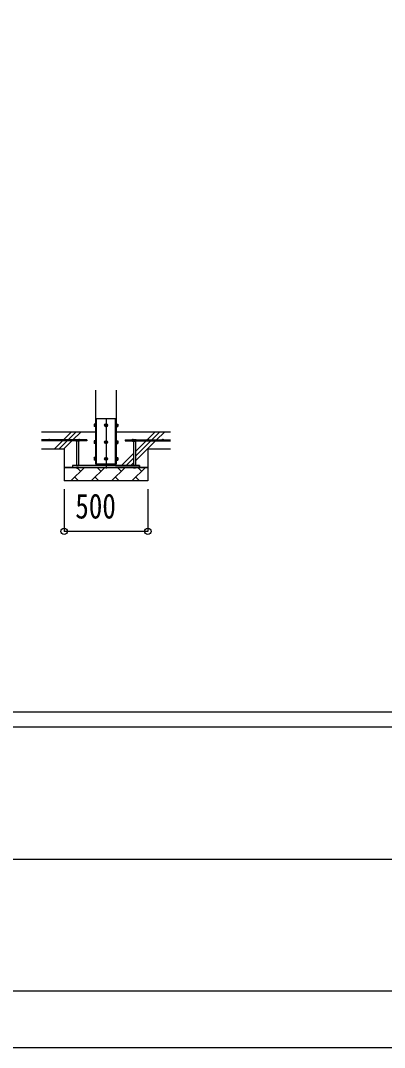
# Model space of a CAD drawing. Units: millimetres, scale not verified. Extents: x -18922 to 18922, y -13365 to 13365.
# Drawn here: x -3101 to -926, y -13365 to -7234 of the extents above; entities that cross this region are included whole.
import ezdxf
from ezdxf.enums import TextEntityAlignment as Align

# ---------------------------------------------------------------- set-up
doc = ezdxf.new("R2010")
doc.units = ezdxf.units.MM
doc.header["$LTSCALE"] = 70
for name, color, linetype in [('0-3_YKK_11', 7, 'Continuous'), ('0-4_YKK_12', 2, 'Continuous'), ('0-5_YKK_13', 4, 'Continuous'), ('0-6_YKK_A1', 4, 'Continuous'), ('0-7_YKK_D', 6, 'Continuous'), ('0-8_YKK_ZWAK', 7, 'Continuous')]:
    doc.layers.add(name, color=color, linetype=linetype)
doc.styles.add('ＭＳ ゴシック', font='')
doc.styles.get('ＭＳ ゴシック').set_extended_font_data('MS Gothic')

msp = doc.modelspace()

# ---------------------------------------------------------------- linework, layer by layer
at = {"layer": '0-3_YKK_11'}
for p, q in [((-2839.98, -9902.42), (-2789.98, -9902.42)), ((-2339.98, -9902.42), (-2389.98, -9902.42))]:
    msp.add_line(p, q, dxfattribs=at)
at = {"layer": '0-4_YKK_12'}
msp.add_line((-2589.98, -9607.92), (-2589.98, -9907.92), dxfattribs=at)
at = {"layer": '0-5_YKK_13'}
for p, q in [((-2645.98, -9610.42), (-2533.98, -9610.42)), ((-2533.98, -9880.42), (-2533.98, -9610.42)), ((-2660.68, -9643.93), (-2660.1, -9642.93)), ((-2660.68, -9643.93), (-2660.68, -9656.92)), ((-2660.68, -9656.92), (-2660.1, -9657.93)), ((-2655.18, -9642.93), (-2660.1, -9642.93)), ((-2655.18, -9646.67), (-2660.1, -9646.67)), ((-2655.18, -9654.18), (-2660.1, -9654.18)), ((-2655.18, -9657.93), (-2660.1, -9657.93)), ((-2655.18, -9642.93), (-2655.18, -9657.93)), ((-2653.58, -9643.38), (-2655.18, -9643.38)), ((-2655.18, -9649.92), (-2655.18, -9643.38)), ((-2655.18, -9649.92), (-2653.58, -9649.92)), ((-2655.18, -9650.92), (-2653.58, -9650.92)), ((-2655.18, -9657.47), (-2655.18, -9650.92)), ((-2655.18, -9657.47), (-2653.58, -9657.47)), ((-2653.58, -9649.92), (-2653.58, -9643.38)), ((-2653.58, -9657.47), (-2653.58, -9650.92)), ((-2526.38, -9643.37), (-2524.78, -9643.37)), ((-2526.38, -9649.92), (-2526.38, -9643.37)), ((-2524.78, -9649.92), (-2526.38, -9649.92)), ((-2524.78, -9650.92), (-2526.38, -9650.92)), ((-2526.38, -9657.47), (-2526.38, -9650.92)), ((-2524.78, -9657.47), (-2526.38, -9657.47)), ((-2524.78, -9642.92), (-2519.86, -9642.92)), ((-2524.78, -9642.92), (-2524.78, -9657.93)), ((-2524.78, -9649.92), (-2524.78, -9643.37)), ((-2524.78, -9646.67), (-2519.86, -9646.67)), ((-2524.78, -9657.47), (-2524.78, -9650.92)), ((-2524.78, -9654.18), (-2519.86, -9654.18)), ((-2524.78, -9657.93), (-2519.86, -9657.93)), ((-2519.28, -9643.92), (-2519.86, -9642.92)), ((-2519.28, -9656.92), (-2519.86, -9657.93)), ((-2519.28, -9643.92), (-2519.28, -9656.92)), ((-2769.48, -9737.92), (-2770.95, -9738.77)), ((-2769.48, -9737.92), (-2750.48, -9737.92)), ((-2765.98, -9745.92), (-2765.98, -9890.42)), ((-2765.47, -9745.92), (-2765.47, -9738.77)), ((-2754.5, -9745.92), (-2754.5, -9738.77)), ((-2753.98, -9745.92), (-2753.98, -9890.42)), ((-2750.48, -9737.92), (-2749.01, -9738.77)), ((-2749.01, -9745.92), (-2749.01, -9738.77)), ((-2660.68, -9743.93), (-2660.1, -9742.93)), ((-2660.68, -9743.93), (-2660.68, -9756.92)), ((-2655.18, -9742.93), (-2660.1, -9742.93)), ((-2655.18, -9746.67), (-2660.1, -9746.67)), ((-2655.18, -9742.93), (-2655.18, -9757.93)), ((-2653.58, -9743.38), (-2655.18, -9743.38)), ((-2655.18, -9749.92), (-2655.18, -9743.38)), ((-2653.58, -9749.92), (-2653.58, -9743.38)), ((-2526.38, -9743.37), (-2524.78, -9743.37)), ((-2526.38, -9749.92), (-2526.38, -9743.37)), ((-2524.78, -9742.92), (-2519.86, -9742.92)), ((-2524.78, -9742.92), (-2524.78, -9757.93)), ((-2524.78, -9749.92), (-2524.78, -9743.37)), ((-2524.78, -9746.67), (-2519.86, -9746.67)), ((-2519.28, -9743.92), (-2519.86, -9742.92)), ((-2519.28, -9743.92), (-2519.28, -9756.92)), ((-2429.48, -9737.92), (-2430.95, -9738.77)), ((-2430.95, -9745.92), (-2430.95, -9738.77)), ((-2410.48, -9737.92), (-2429.48, -9737.92)), ((-2425.98, -9745.92), (-2425.98, -9890.42)), ((-2425.47, -9745.92), (-2425.47, -9738.77)), ((-2414.5, -9745.92), (-2414.5, -9738.77)), ((-2413.98, -9745.92), (-2413.98, -9890.42)), ((-2410.48, -9737.92), (-2409.01, -9738.77)), ((-2660.68, -9756.92), (-2660.1, -9757.93)), ((-2655.18, -9754.18), (-2660.1, -9754.18)), ((-2655.18, -9757.93), (-2660.1, -9757.93)), ((-2655.18, -9749.92), (-2653.58, -9749.92)), ((-2655.18, -9750.92), (-2653.58, -9750.92)), ((-2655.18, -9757.47), (-2655.18, -9750.92)), ((-2655.18, -9757.47), (-2653.58, -9757.47)), ((-2653.58, -9757.47), (-2653.58, -9750.92)), ((-2524.78, -9749.92), (-2526.38, -9749.92)), ((-2524.78, -9750.92), (-2526.38, -9750.92)), ((-2526.38, -9757.47), (-2526.38, -9750.92)), ((-2524.78, -9757.47), (-2526.38, -9757.47)), ((-2524.78, -9757.47), (-2524.78, -9750.92)), ((-2524.78, -9754.18), (-2519.86, -9754.18)), ((-2524.78, -9757.93), (-2519.86, -9757.93)), ((-2519.28, -9756.92), (-2519.86, -9757.93)), ((-2660.68, -9843.93), (-2660.1, -9842.93)), ((-2660.68, -9843.93), (-2660.68, -9856.92)), ((-2660.68, -9856.92), (-2660.1, -9857.93)), ((-2655.18, -9842.93), (-2660.1, -9842.93)), ((-2655.18, -9846.67), (-2660.1, -9846.67)), ((-2655.18, -9854.18), (-2660.1, -9854.18)), ((-2655.18, -9857.93), (-2660.1, -9857.93)), ((-2655.18, -9842.93), (-2655.18, -9857.93)), ((-2653.58, -9843.38), (-2655.18, -9843.38)), ((-2655.18, -9849.92), (-2655.18, -9843.38)), ((-2655.18, -9849.92), (-2653.58, -9849.92)), ((-2655.18, -9850.92), (-2653.58, -9850.92)), ((-2655.18, -9857.47), (-2655.18, -9850.92)), ((-2655.18, -9857.47), (-2653.58, -9857.47)), ((-2653.58, -9849.92), (-2653.58, -9843.38)), ((-2653.58, -9857.47), (-2653.58, -9850.92)), ((-2526.38, -9843.37), (-2524.78, -9843.37)), ((-2526.38, -9849.92), (-2526.38, -9843.37)), ((-2524.78, -9849.92), (-2526.38, -9849.92)), ((-2524.78, -9850.92), (-2526.38, -9850.92)), ((-2526.38, -9857.47), (-2526.38, -9850.92)), ((-2524.78, -9857.47), (-2526.38, -9857.47)), ((-2524.78, -9842.92), (-2519.86, -9842.92)), ((-2524.78, -9842.92), (-2524.78, -9857.93)), ((-2524.78, -9849.92), (-2524.78, -9843.37)), ((-2524.78, -9846.67), (-2519.86, -9846.67)), ((-2524.78, -9857.47), (-2524.78, -9850.92)), ((-2524.78, -9854.18), (-2519.86, -9854.18)), ((-2524.78, -9857.93), (-2519.86, -9857.93)), ((-2519.28, -9843.92), (-2519.86, -9842.92)), ((-2519.28, -9856.92), (-2519.86, -9857.93)), ((-2519.28, -9843.92), (-2519.28, -9856.92)), ((-2765.98, -9890.42), (-2753.98, -9890.42)), ((-2765.98, -9903.92), (-2753.98, -9903.92)), ((-2533.98, -9890.42), (-2533.98, -9880.42)), ((-2413.98, -9890.42), (-2425.98, -9890.42)), ((-2413.98, -9903.92), (-2425.98, -9903.92))]:
    msp.add_line(p, q, dxfattribs=at)
for points in [[(-2645.98, -9890.42), (-2645.98, -9880.42), (-2645.98, -9610.42)], [(-2652.48, -9641.92), (-2653.58, -9641.92), (-2653.58, -9658.92), (-2652.48, -9658.92)], [(-2527.48, -9641.92), (-2526.38, -9641.92), (-2526.38, -9658.92), (-2527.48, -9658.92)], [(-2749.01, -9745.92), (-2770.95, -9745.92), (-2770.95, -9738.77)], [(-2652.48, -9741.92), (-2653.58, -9741.92), (-2653.58, -9758.92), (-2652.48, -9758.92)], [(-2527.48, -9741.92), (-2526.38, -9741.92), (-2526.38, -9758.92), (-2527.48, -9758.92)], [(-2430.95, -9745.92), (-2409.01, -9745.92), (-2409.01, -9738.77)], [(-2652.48, -9841.92), (-2653.58, -9841.92), (-2653.58, -9858.92), (-2652.48, -9858.92)], [(-2527.48, -9841.92), (-2526.38, -9841.92), (-2526.38, -9858.92), (-2527.48, -9858.92)], [(-2765.98, -9902.42), (-2765.98, -9903.92), (-2763.98, -9905.92), (-2755.98, -9905.92)], [(-2753.98, -9902.42), (-2753.98, -9903.92), (-2755.98, -9905.92)], [(-2425.98, -9902.42), (-2425.98, -9903.92), (-2423.98, -9905.92)], [(-2413.98, -9902.42), (-2413.98, -9903.92), (-2415.98, -9905.92), (-2423.98, -9905.92)]]:
    msp.add_lwpolyline(points, dxfattribs=at)
for points in [[(-2589.98, -9642.92), (-2596.48, -9646.67), (-2596.48, -9654.18), (-2589.98, -9657.93), (-2583.48, -9654.18), (-2583.48, -9646.67)], [(-2589.98, -9742.92), (-2596.48, -9746.67), (-2596.48, -9754.18), (-2589.98, -9757.93), (-2583.48, -9754.18), (-2583.48, -9746.67)], [(-2589.98, -9842.92), (-2596.48, -9846.67), (-2596.48, -9854.18), (-2589.98, -9857.93), (-2583.48, -9854.18), (-2583.48, -9846.67)], [(-2789.98, -9902.42), (-2389.98, -9902.42), (-2389.98, -9890.42), (-2789.98, -9890.42)]]:
    msp.add_lwpolyline(points, close=True, dxfattribs=at)
for centre, radius in [((-2589.98, -9650.42), 8.5), ((-2589.98, -9650.42), 6.5), ((-2589.98, -9750.42), 8.5), ((-2589.98, -9750.42), 6.5), ((-2589.98, -9850.42), 8.5), ((-2589.98, -9850.42), 6.5)]:
    msp.add_circle(centre, radius, dxfattribs=at)
for centre, radius, start, end in [((-2657.38, -9644.8), 3.31, 145.51973, 214.48027), ((-2648.26, -9650.42), 12.42, 162.41205, 197.58795), ((-2657.36, -9656.05), 3.32, 145.61575, 214.38425), ((-2589.98, -9650.42), 7.05, 157.21814, 202.78186), ((-2589.98, -9650.42), 7.05, 97.21814, 142.78186), ((-2589.98, -9650.42), 7.05, 217.21814, 262.78186), ((-2589.98, -9650.42), 7.05, 37.21814, 82.78186), ((-2589.98, -9650.42), 7.05, 277.21814, 322.78186), ((-2589.98, -9650.42), 7.05, 337.21814, 22.78186), ((-2522.6, -9644.79), 3.32, 325.61575, 34.38425), ((-2531.7, -9650.42), 12.42, 342.41205, 17.58795), ((-2522.6, -9656.05), 3.32, 325.61575, 34.38425), ((-2768.21, -9742.78), 4.86, 55.61575, 124.38425), ((-2759.98, -9756.08), 18.15, 72.41205, 107.58795), ((-2751.75, -9742.78), 4.86, 55.61575, 124.38425), ((-2657.38, -9744.8), 3.31, 145.51973, 214.48027), ((-2648.26, -9750.42), 12.42, 162.41205, 197.58795), ((-2589.98, -9750.42), 7.05, 157.21814, 202.78186), ((-2589.98, -9750.42), 7.05, 97.21814, 142.78186), ((-2589.98, -9750.42), 7.05, 37.21814, 82.78186), ((-2589.98, -9750.42), 7.05, 337.21814, 22.78186), ((-2522.6, -9744.79), 3.32, 325.61575, 34.38425), ((-2531.7, -9750.42), 12.42, 342.41205, 17.58795), ((-2428.21, -9742.78), 4.86, 55.61575, 124.38425), ((-2419.98, -9756.08), 18.15, 72.41205, 107.58795), ((-2411.75, -9742.78), 4.86, 55.61575, 124.38425), ((-2657.36, -9756.05), 3.32, 145.61575, 214.38425), ((-2589.98, -9750.42), 7.05, 217.21814, 262.78186), ((-2589.98, -9750.42), 7.05, 277.21814, 322.78186), ((-2522.6, -9756.05), 3.32, 325.61575, 34.38425), ((-2657.38, -9844.8), 3.31, 145.51973, 214.48027), ((-2648.26, -9850.42), 12.42, 162.41205, 197.58795), ((-2657.36, -9856.05), 3.32, 145.61575, 214.38425), ((-2589.98, -9850.42), 7.05, 157.21814, 202.78186), ((-2589.98, -9850.42), 7.05, 97.21814, 142.78186), ((-2589.98, -9850.42), 7.05, 217.21814, 262.78186), ((-2589.98, -9850.42), 7.05, 37.21814, 82.78186), ((-2589.98, -9850.42), 7.05, 277.21814, 322.78186), ((-2589.98, -9850.42), 7.05, 337.21814, 22.78186), ((-2522.6, -9844.79), 3.32, 325.61575, 34.38425), ((-2531.7, -9850.42), 12.42, 342.41205, 17.58795), ((-2522.6, -9856.05), 3.32, 325.61575, 34.38425)]:
    msp.add_arc(centre, radius, start, end, dxfattribs=at)
at = {"layer": '0-6_YKK_A1'}
for p, q in [((-2652.48, -9440.42), (-2652.48, -9880.42)), ((-2527.48, -9880.42), (-2527.48, -9440.42)), ((-2652.48, -9690.42), (-2975.14, -9690.42)), ((-2704.98, -9737.92), (-2975.14, -9737.92)), ((-2770.95, -9742.92), (-2975.14, -9742.92)), ((-2897.7, -9790.42), (-2850.2, -9742.92)), ((-2869.41, -9790.42), (-2821.91, -9742.92)), ((-2845.2, -9737.92), (-2842.47, -9735.2)), ((-2841.13, -9790.42), (-2793.63, -9742.92)), ((-2840.21, -9732.93), (-2797.7, -9690.42)), ((-2816.91, -9737.92), (-2769.41, -9690.42)), ((-2788.63, -9737.92), (-2741.13, -9690.42)), ((-2704.98, -9742.92), (-2749.01, -9742.92)), ((-2704.98, -9737.92), (-2704.98, -9742.92)), ((-2204.82, -9690.42), (-2527.48, -9690.42)), ((-2474.98, -9737.92), (-2204.82, -9737.92)), ((-2474.98, -9737.92), (-2474.98, -9742.92)), ((-2474.98, -9742.92), (-2430.95, -9742.92)), ((-2413.98, -9863.28), (-2293.63, -9742.92)), ((-2413.98, -9834.99), (-2321.91, -9742.92)), ((-2413.98, -9806.71), (-2350.2, -9742.92)), ((-2409.01, -9742.92), (-2204.82, -9742.92)), ((-2345.2, -9737.92), (-2342.47, -9735.2)), ((-2340.21, -9732.93), (-2297.7, -9690.42)), ((-2316.91, -9737.92), (-2269.41, -9690.42)), ((-2288.63, -9737.92), (-2241.13, -9690.42)), ((-2975.14, -9790.42), (-2839.98, -9790.42)), ((-2839.98, -9790.42), (-2839.98, -9982.42)), ((-2339.98, -9790.42), (-2204.82, -9790.42)), ((-2339.98, -9790.42), (-2339.98, -9982.42)), ((-2497.7, -9890.42), (-2425.98, -9818.71)), ((-2469.41, -9890.42), (-2425.98, -9846.99)), ((-2789.98, -9902.42), (-2839.98, -9902.42)), ((-2339.98, -9902.42), (-2839.98, -9902.42)), ((-2799.25, -9982.42), (-2719.25, -9902.42)), ((-2645.98, -9890.42), (-2789.98, -9890.42)), ((-2789.98, -9890.42), (-2789.98, -9902.42)), ((-2741.91, -9925.09), (-2761.07, -9905.92)), ((-2677.82, -9982.42), (-2597.82, -9902.42)), ((-2652.48, -9880.42), (-2527.48, -9880.42)), ((-2620.49, -9925.09), (-2643.15, -9902.42)), ((-2556.4, -9982.42), (-2476.4, -9902.42)), ((-2533.98, -9890.42), (-2389.98, -9890.42)), ((-2499.06, -9925.09), (-2521.73, -9902.42)), ((-2441.13, -9890.42), (-2425.98, -9875.28)), ((-2434.98, -9982.42), (-2354.98, -9902.42)), ((-2377.64, -9925.09), (-2400.3, -9902.42)), ((-2389.98, -9890.42), (-2389.98, -9902.42)), ((-2389.98, -9902.42), (-2339.98, -9902.42)), ((-2339.98, -9982.42), (-2839.98, -9982.42)), ((-2776.58, -9959.76), (-2753.92, -9982.42)), ((-2655.16, -9959.76), (-2632.5, -9982.42)), ((-2533.74, -9959.76), (-2511.08, -9982.42)), ((-2412.32, -9959.76), (-2389.66, -9982.42))]:
    msp.add_line(p, q, dxfattribs=at)
for centre in [(-2929.98, -9735.42), (-2839.98, -9735.42), (-2749.98, -9735.42), (-2429.98, -9735.42), (-2339.98, -9735.42), (-2249.98, -9735.42)]:
    msp.add_circle(centre, 2.5, dxfattribs=at)
at = {"layer": '0-7_YKK_D'}
for p, q in [((-2839.98, -10032.42), (-2839.98, -10284.42)), ((-2339.98, -10032.42), (-2339.98, -10284.42)), ((-2339.98, -10283.42), (-2839.98, -10283.42))]:
    msp.add_line(p, q, dxfattribs=at)
for centre in [(-2839.98, -10283.42), (-2339.98, -10283.42)]:
    msp.add_circle(centre, 19.12, dxfattribs=at)
at = {"layer": '0-8_YKK_ZWAK'}
for p, q in [((17527.59, -11362.5), (-17572.41, -11362.5)), ((-22.41, -11452.5), (-5872.41, -11452.5)), ((-5838.66, -12240), (-22.41, -12240)), ((-5872.41, -13027.5), (-22.41, -13027.5))]:
    msp.add_line(p, q, dxfattribs=at)
msp.add_lwpolyline([(-18922.5, -13365), (18922.5, -13365), (18922.5, 13365), (-18922.5, 13365)], close=True, dxfattribs=at)

# ---------------------------------------------------------------- texts
at = {"layer": '0-7_YKK_D', "style": 'ＭＳ ゴシック', "width": 0.8}
msp.add_text('500', height=148.5, dxfattribs=at).set_placement((-2773.58, -10251.42), align=Align.BOTTOM_LEFT)

doc.saveas('drawing.dxf')
